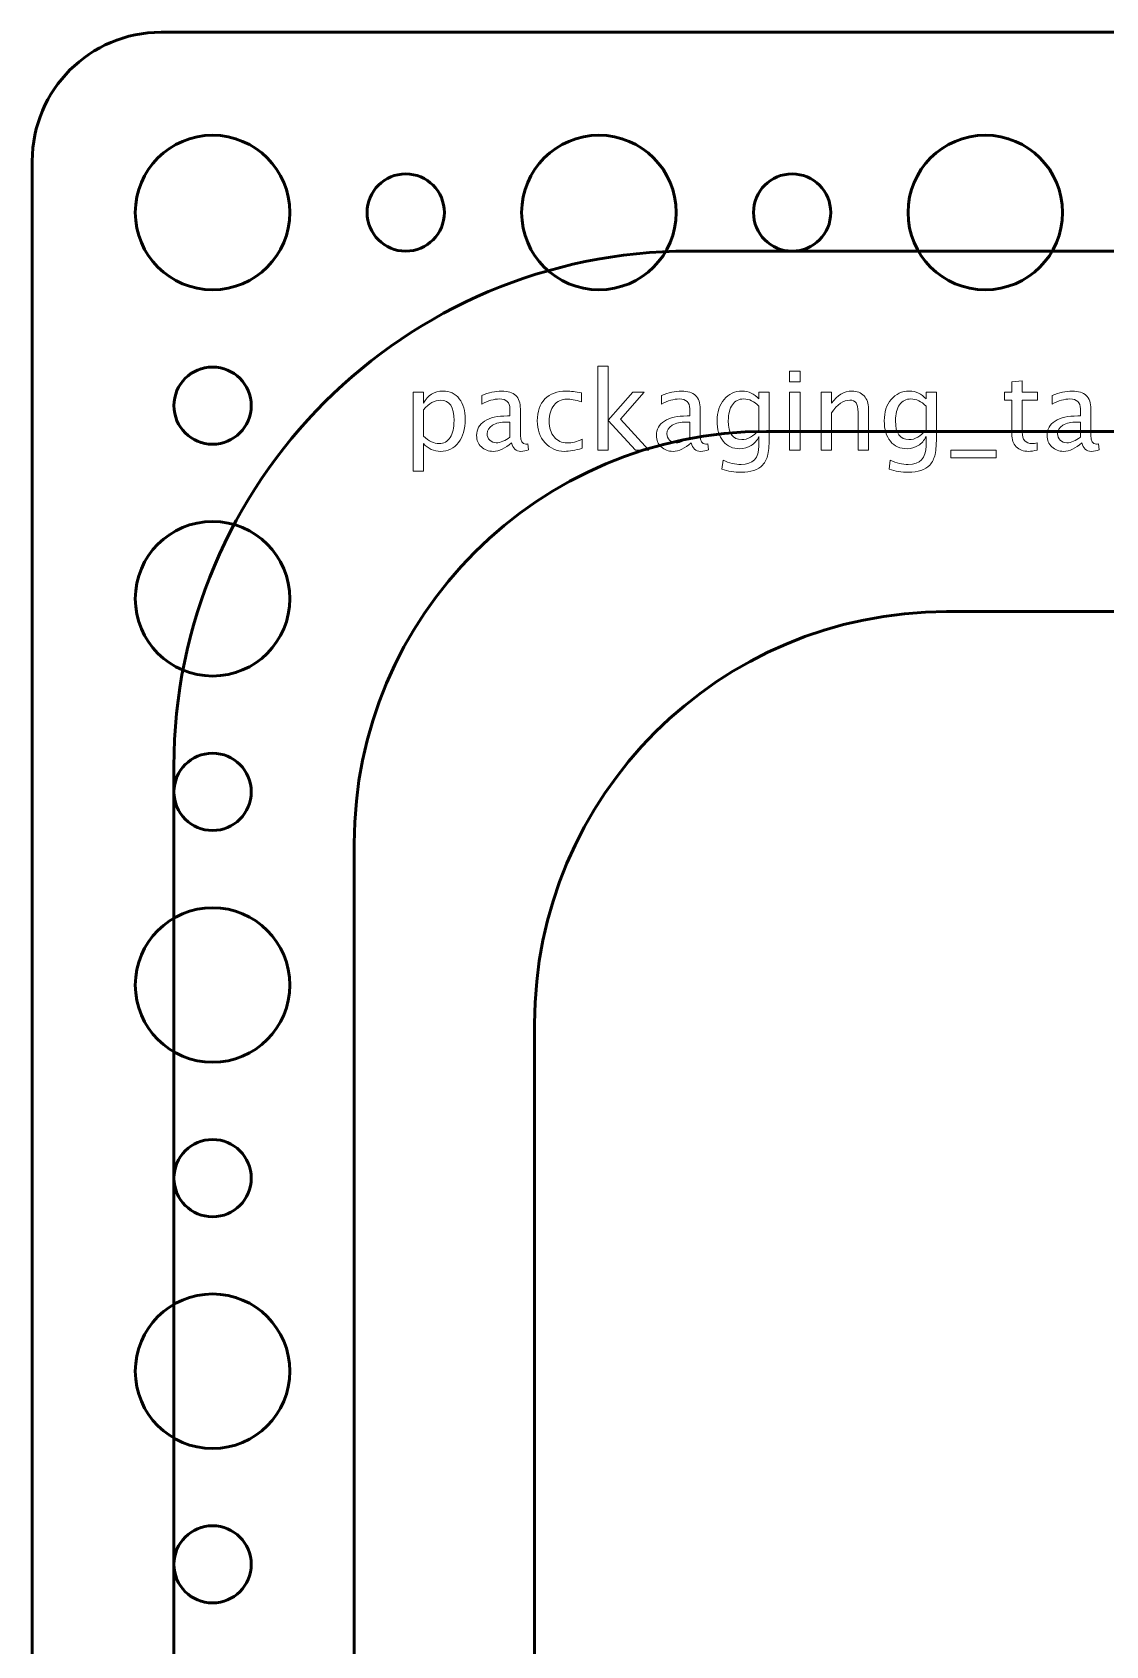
# Model space of a CAD drawing. Header units: centimetres. Extents: x -42 to 63, y -49 to 29.
# Drawn here: x 15.05 to 19.22, y -22.07 to -15.8 of the extents above; entities that cross this region are included whole.
import ezdxf

# ---------------------------------------------------------------- set-up
doc = ezdxf.new("R2010")
doc.units = ezdxf.units.CM
doc.header["$MEASUREMENT"] = 0
doc.layers.add('Layer 1', color=7, linetype='Continuous')

msp = doc.modelspace()

# ---------------------------------------------------------------- linework, layer by layer
at = {"layer": 'Layer 1', "lineweight": 53}
for centre, major_axis in [((15.75001, -16.50001), (0, 0.30001)), ((17.25001, -16.50001), (0, 0.30001)), ((18.75001, -16.50001), (0, 0.30001)), ((16.5, -16.5), (0, 0.15)), ((18, -16.5), (0, 0.15)), ((15.75, -17.25), (0, 0.15)), ((15.75001, -18.00001), (0, 0.30001)), ((15.75, -18.75), (0, 0.15)), ((15.75001, -19.50001), (0, 0.30001)), ((15.75, -20.25), (0, 0.15)), ((15.75001, -21.00001), (0, 0.30001)), ((15.75, -21.75), (0, 0.15))]:
    msp.add_ellipse(centre, major_axis=major_axis, ratio=1, dxfattribs=at)
msp.add_open_spline([(15.05, -28.7), (15.05, -28.7), (15.05, -16.3), (15.05, -16.3), (15.05, -16.3), (15.05, -16.02386), (15.27386, -15.8), (15.55, -15.8), (15.55, -15.8), (15.55, -15.8), (32.45, -15.8), (32.45, -15.8), (32.45, -15.8), (32.72614, -15.8), (32.95, -16.02386), (32.95, -16.3), (32.95, -16.3), (32.95, -16.3), (32.95, -28.7), (32.95, -28.7), (32.95, -28.7), (32.95, -28.97614), (32.72614, -29.2), (32.45, -29.2), (32.45, -29.2), (32.45, -29.2), (15.55, -29.2), (15.55, -29.2), (15.55, -29.2), (15.27386, -29.2), (15.05, -28.97614), (15.05, -28.7)], degree=3, knots=[0, 0, 0, 0, 0.1111111, 0.1111111, 0.1111111, 0.1111111, 0.2222222, 0.2222222, 0.2222222, 0.2222222, 0.3333333, 0.3333333, 0.3333333, 0.3333333, 0.4444444, 0.4444444, 0.4444444, 0.4444444, 0.5555556, 0.5555556, 0.5555556, 0.5555556, 0.6666667, 0.6666667, 0.6666667, 0.6666667, 0.7777778, 0.7777778, 0.7777778, 0.7777778, 1, 1, 1, 1], dxfattribs=at)
at = {"layer": 'Layer 1', "color": 5, "lineweight": 53}
for points in [[(15.6, -26.35), (15.6, -26.35), (15.6, -18.65), (15.6, -18.65), (15.6, -18.65), (15.6, -17.54544), (16.49543, -16.65), (17.6, -16.65), (17.6, -16.65), (17.6, -16.65), (30.4, -16.65), (30.4, -16.65), (30.4, -16.65), (31.50457, -16.65), (32.4, -17.54544), (32.4, -18.65), (32.4, -18.65), (32.4, -18.65), (32.4, -26.35), (32.4, -26.35), (32.4, -26.35), (32.4, -27.45456), (31.50457, -28.35), (30.4, -28.35), (30.4, -28.35), (30.4, -28.35), (17.6, -28.35), (17.6, -28.35), (17.6, -28.35), (16.49543, -28.35), (15.6, -27.45456), (15.6, -26.35)], [(17, -25.35), (17, -25.35), (17, -19.65), (17, -19.65), (17, -19.65), (17, -18.76635), (17.71635, -18.05), (18.6, -18.05), (18.6, -18.05), (18.6, -18.05), (29.4, -18.05), (29.4, -18.05), (29.4, -18.05), (30.28365, -18.05), (31, -18.76635), (31, -19.65), (31, -19.65), (31, -19.65), (31, -25.35), (31, -25.35), (31, -25.35), (31, -26.23365), (30.28365, -26.95), (29.4, -26.95), (29.4, -26.95), (29.4, -26.95), (18.6, -26.95), (18.6, -26.95), (18.6, -26.95), (17.71635, -26.95), (17, -26.23365), (17, -25.35)]]:
    msp.add_open_spline(points, degree=3, knots=[0, 0, 0, 0, 0.1111111, 0.1111111, 0.1111111, 0.1111111, 0.2222222, 0.2222222, 0.2222222, 0.2222222, 0.3333333, 0.3333333, 0.3333333, 0.3333333, 0.4444444, 0.4444444, 0.4444444, 0.4444444, 0.5555556, 0.5555556, 0.5555556, 0.5555556, 0.6666667, 0.6666667, 0.6666667, 0.6666667, 0.7777778, 0.7777778, 0.7777778, 0.7777778, 1, 1, 1, 1], dxfattribs=at)
at = {"layer": 'Layer 1', "color": 5, "lineweight": 9}
for points, knots in [([(17.2453, -17.42256), (17.2453, -17.42256), (17.2453, -17.09617), (17.2453, -17.09617), (17.2453, -17.09617), (17.2453, -17.09617), (17.28594, -17.09617), (17.28594, -17.09617), (17.28594, -17.09617), (17.28594, -17.09617), (17.28594, -17.30706), (17.28594, -17.30706), (17.28594, -17.30706), (17.28594, -17.30706), (17.38119, -17.1982), (17.38119, -17.1982), (17.38119, -17.1982), (17.38119, -17.1982), (17.42507, -17.1982), (17.42507, -17.1982), (17.42507, -17.1982), (17.42507, -17.1982), (17.33406, -17.3029), (17.33406, -17.3029), (17.33406, -17.3029), (17.33406, -17.3029), (17.44412, -17.42256), (17.44412, -17.42256), (17.44412, -17.42256), (17.44412, -17.42256), (17.39177, -17.42256), (17.39177, -17.42256), (17.39177, -17.42256), (17.39177, -17.42256), (17.28594, -17.30748), (17.28594, -17.30748), (17.28594, -17.30748), (17.28594, -17.30748), (17.28594, -17.42256), (17.28594, -17.42256), (17.28594, -17.42256), (17.28594, -17.42256), (17.2453, -17.42256), (17.2453, -17.42256)], [0, 0, 0, 0, 0.0833333, 0.0833333, 0.0833333, 0.0833333, 0.1666667, 0.1666667, 0.1666667, 0.1666667, 0.25, 0.25, 0.25, 0.25, 0.3333333, 0.3333333, 0.3333333, 0.3333333, 0.4166667, 0.4166667, 0.4166667, 0.4166667, 0.5, 0.5, 0.5, 0.5, 0.5833333, 0.5833333, 0.5833333, 0.5833333, 0.6666667, 0.6666667, 0.6666667, 0.6666667, 0.75, 0.75, 0.75, 0.75, 0.8333333, 0.8333333, 0.8333333, 0.8333333, 1, 1, 1, 1]), ([(17.99044, -17.15713), (17.99044, -17.15713), (17.99044, -17.11649), (17.99044, -17.11649), (17.99044, -17.11649), (17.99044, -17.11649), (18.03108, -17.11649), (18.03108, -17.11649), (18.03108, -17.11649), (18.03108, -17.11649), (18.03108, -17.15713), (18.03108, -17.15713), (18.03108, -17.15713), (18.03108, -17.15713), (17.99044, -17.15713), (17.99044, -17.15713)], [0, 0, 0, 0, 0.2, 0.2, 0.2, 0.2, 0.4, 0.4, 0.4, 0.4, 0.6, 0.6, 0.6, 0.6, 1, 1, 1, 1]), ([(18.95148, -17.42249), (18.93892, -17.42595), (18.92798, -17.42764), (18.91874, -17.42764), (18.91874, -17.42764), (18.898, -17.42764), (18.88184, -17.42171), (18.87027, -17.40986), (18.87027, -17.40986), (18.85863, -17.39801), (18.85284, -17.38157), (18.85284, -17.36047), (18.85284, -17.36047), (18.85284, -17.36047), (18.85284, -17.22867), (18.85284, -17.22867), (18.85284, -17.22867), (18.85284, -17.22867), (18.82476, -17.22867), (18.82476, -17.22867), (18.82476, -17.22867), (18.82476, -17.22867), (18.82476, -17.1982), (18.82476, -17.1982), (18.82476, -17.1982), (18.82476, -17.1982), (18.85284, -17.1982), (18.85284, -17.1982), (18.85284, -17.1982), (18.85284, -17.1982), (18.85284, -17.15763), (18.85284, -17.15763), (18.85284, -17.15763), (18.85284, -17.15763), (18.89348, -17.15375), (18.89348, -17.15375), (18.89348, -17.15375), (18.89348, -17.15375), (18.89348, -17.1982), (18.89348, -17.1982), (18.89348, -17.1982), (18.89348, -17.1982), (18.95233, -17.1982), (18.95233, -17.1982), (18.95233, -17.1982), (18.95233, -17.1982), (18.95233, -17.22867), (18.95233, -17.22867), (18.95233, -17.22867), (18.95233, -17.22867), (18.89348, -17.22867), (18.89348, -17.22867), (18.89348, -17.22867), (18.89348, -17.22867), (18.89348, -17.35313), (18.89348, -17.35313), (18.89348, -17.35313), (18.89348, -17.38248), (18.90625, -17.39716), (18.93172, -17.39716), (18.93172, -17.39716), (18.93716, -17.39716), (18.94372, -17.39624), (18.95148, -17.39448), (18.95148, -17.39448), (18.95148, -17.39448), (18.95148, -17.42249), (18.95148, -17.42249)], [0, 0, 0, 0, 0.0555556, 0.0555556, 0.0555556, 0.0555556, 0.1111111, 0.1111111, 0.1111111, 0.1111111, 0.1666667, 0.1666667, 0.1666667, 0.1666667, 0.2222222, 0.2222222, 0.2222222, 0.2222222, 0.2777778, 0.2777778, 0.2777778, 0.2777778, 0.3333333, 0.3333333, 0.3333333, 0.3333333, 0.3888889, 0.3888889, 0.3888889, 0.3888889, 0.4444444, 0.4444444, 0.4444444, 0.4444444, 0.5, 0.5, 0.5, 0.5, 0.5555556, 0.5555556, 0.5555556, 0.5555556, 0.6111111, 0.6111111, 0.6111111, 0.6111111, 0.6666667, 0.6666667, 0.6666667, 0.6666667, 0.7222222, 0.7222222, 0.7222222, 0.7222222, 0.7777778, 0.7777778, 0.7777778, 0.7777778, 0.8333333, 0.8333333, 0.8333333, 0.8333333, 0.8888889, 0.8888889, 0.8888889, 0.8888889, 1, 1, 1, 1]), ([(16.52831, -17.50426), (16.52831, -17.50426), (16.52831, -17.1982), (16.52831, -17.1982), (16.52831, -17.1982), (16.52831, -17.1982), (16.56895, -17.1982), (16.56895, -17.1982), (16.56895, -17.1982), (16.56895, -17.1982), (16.56895, -17.2406), (16.56895, -17.2406), (16.56895, -17.2406), (16.5856, -17.2092), (16.61065, -17.19354), (16.64402, -17.19354), (16.64402, -17.19354), (16.67104, -17.19354), (16.69228, -17.20335), (16.7078, -17.22303), (16.7078, -17.22303), (16.72332, -17.24272), (16.73108, -17.2696), (16.73108, -17.30367), (16.73108, -17.30367), (16.73108, -17.34079), (16.72227, -17.37077), (16.7047, -17.39349), (16.7047, -17.39349), (16.68713, -17.41628), (16.66399, -17.42764), (16.63534, -17.42764), (16.63534, -17.42764), (16.60874, -17.42764), (16.58659, -17.41748), (16.56895, -17.39709), (16.56895, -17.39709), (16.56895, -17.39709), (16.56895, -17.50426), (16.56895, -17.50426), (16.56895, -17.50426), (16.56895, -17.50426), (16.52831, -17.50426), (16.52831, -17.50426)], [0, 0, 0, 0, 0.0833333, 0.0833333, 0.0833333, 0.0833333, 0.1666667, 0.1666667, 0.1666667, 0.1666667, 0.25, 0.25, 0.25, 0.25, 0.3333333, 0.3333333, 0.3333333, 0.3333333, 0.4166667, 0.4166667, 0.4166667, 0.4166667, 0.5, 0.5, 0.5, 0.5, 0.5833333, 0.5833333, 0.5833333, 0.5833333, 0.6666667, 0.6666667, 0.6666667, 0.6666667, 0.75, 0.75, 0.75, 0.75, 0.8333333, 0.8333333, 0.8333333, 0.8333333, 1, 1, 1, 1]), ([(16.56895, -17.36908), (16.5899, -17.38778), (16.60987, -17.39716), (16.62885, -17.39716), (16.62885, -17.39716), (16.64755, -17.39716), (16.66201, -17.38933), (16.67217, -17.37374), (16.67217, -17.37374), (16.6824, -17.35814), (16.68748, -17.3362), (16.68748, -17.30784), (16.68748, -17.30784), (16.68748, -17.25534), (16.67013, -17.2291), (16.63541, -17.2291), (16.63541, -17.2291), (16.61269, -17.2291), (16.59054, -17.24137), (16.56895, -17.266), (16.56895, -17.266), (16.56895, -17.266), (16.56895, -17.36908), (16.56895, -17.36908)], [0, 0, 0, 0, 0.1428571, 0.1428571, 0.1428571, 0.1428571, 0.2857143, 0.2857143, 0.2857143, 0.2857143, 0.4285714, 0.4285714, 0.4285714, 0.4285714, 0.5714286, 0.5714286, 0.5714286, 0.5714286, 0.7142857, 0.7142857, 0.7142857, 0.7142857, 1, 1, 1, 1]), ([(16.91037, -17.39399), (16.88596, -17.41642), (16.86246, -17.42764), (16.83988, -17.42764), (16.83988, -17.42764), (16.82133, -17.42764), (16.80588, -17.42185), (16.79367, -17.41021), (16.79367, -17.41021), (16.78139, -17.39857), (16.77526, -17.3839), (16.77526, -17.36619), (16.77526, -17.36619), (16.77526, -17.3417), (16.78556, -17.32287), (16.80616, -17.30974), (16.80616, -17.30974), (16.82676, -17.29662), (16.85632, -17.29006), (16.89485, -17.29006), (16.89485, -17.29006), (16.89485, -17.29006), (16.90437, -17.29006), (16.90437, -17.29006), (16.90437, -17.29006), (16.90437, -17.29006), (16.90437, -17.26304), (16.90437, -17.26304), (16.90437, -17.26304), (16.90437, -17.237), (16.89083, -17.22402), (16.86366, -17.22402), (16.86366, -17.22402), (16.84264, -17.22402), (16.81964, -17.23065), (16.79473, -17.24391), (16.79473, -17.24391), (16.79473, -17.24391), (16.79473, -17.21047), (16.79473, -17.21047), (16.79473, -17.21047), (16.82211, -17.19918), (16.84793, -17.19354), (16.87213, -17.19354), (16.87213, -17.19354), (16.89703, -17.19354), (16.91545, -17.19918), (16.92723, -17.21054), (16.92723, -17.21054), (16.93909, -17.2219), (16.94501, -17.2394), (16.94501, -17.26304), (16.94501, -17.26304), (16.94501, -17.26304), (16.94501, -17.36442), (16.94501, -17.36442), (16.94501, -17.36442), (16.94501, -17.38764), (16.95214, -17.39928), (16.96646, -17.39928), (16.96646, -17.39928), (16.96822, -17.39928), (16.97083, -17.39899), (16.97429, -17.39843), (16.97429, -17.39843), (16.97429, -17.39843), (16.97718, -17.42101), (16.97718, -17.42101), (16.97718, -17.42101), (16.96794, -17.42545), (16.95778, -17.42764), (16.94663, -17.42764), (16.94663, -17.42764), (16.92766, -17.42764), (16.91559, -17.41642), (16.91037, -17.39399)], [0, 0, 0, 0, 0.05, 0.05, 0.05, 0.05, 0.1, 0.1, 0.1, 0.1, 0.15, 0.15, 0.15, 0.15, 0.2, 0.2, 0.2, 0.2, 0.25, 0.25, 0.25, 0.25, 0.3, 0.3, 0.3, 0.3, 0.35, 0.35, 0.35, 0.35, 0.4, 0.4, 0.4, 0.4, 0.45, 0.45, 0.45, 0.45, 0.5, 0.5, 0.5, 0.5, 0.55, 0.55, 0.55, 0.55, 0.6, 0.6, 0.6, 0.6, 0.65, 0.65, 0.65, 0.65, 0.7, 0.7, 0.7, 0.7, 0.75, 0.75, 0.75, 0.75, 0.8, 0.8, 0.8, 0.8, 0.85, 0.85, 0.85, 0.85, 0.9, 0.9, 0.9, 0.9, 1, 1, 1, 1]), ([(17.18427, -17.41579), (17.15795, -17.42369), (17.13523, -17.42764), (17.11611, -17.42764), (17.11611, -17.42764), (17.08577, -17.42764), (17.06065, -17.41642), (17.04069, -17.39406), (17.04069, -17.39406), (17.02072, -17.37162), (17.0107, -17.34333), (17.0107, -17.30925), (17.0107, -17.30925), (17.0107, -17.27284), (17.02058, -17.24441), (17.04033, -17.22409), (17.04033, -17.22409), (17.06009, -17.2037), (17.08768, -17.19354), (17.12309, -17.19354), (17.12309, -17.19354), (17.14052, -17.19354), (17.16014, -17.19594), (17.18173, -17.20074), (17.18173, -17.20074), (17.18173, -17.20074), (17.18173, -17.23502), (17.18173, -17.23502), (17.18173, -17.23502), (17.15879, -17.22825), (17.1401, -17.22486), (17.1257, -17.22486), (17.1257, -17.22486), (17.10482, -17.22486), (17.0881, -17.2327), (17.07561, -17.24829), (17.07561, -17.24829), (17.06312, -17.26388), (17.05684, -17.2847), (17.05684, -17.31066), (17.05684, -17.31066), (17.05684, -17.33585), (17.06333, -17.35617), (17.07625, -17.37176), (17.07625, -17.37176), (17.08916, -17.38728), (17.10602, -17.39504), (17.12697, -17.39504), (17.12697, -17.39504), (17.14553, -17.39504), (17.16458, -17.39025), (17.18427, -17.38065), (17.18427, -17.38065), (17.18427, -17.38065), (17.18427, -17.41579), (17.18427, -17.41579)], [0, 0, 0, 0, 0.0666667, 0.0666667, 0.0666667, 0.0666667, 0.1333333, 0.1333333, 0.1333333, 0.1333333, 0.2, 0.2, 0.2, 0.2, 0.2666667, 0.2666667, 0.2666667, 0.2666667, 0.3333333, 0.3333333, 0.3333333, 0.3333333, 0.4, 0.4, 0.4, 0.4, 0.4666667, 0.4666667, 0.4666667, 0.4666667, 0.5333333, 0.5333333, 0.5333333, 0.5333333, 0.6, 0.6, 0.6, 0.6, 0.6666667, 0.6666667, 0.6666667, 0.6666667, 0.7333333, 0.7333333, 0.7333333, 0.7333333, 0.8, 0.8, 0.8, 0.8, 0.8666667, 0.8666667, 0.8666667, 0.8666667, 1, 1, 1, 1]), ([(17.60838, -17.39399), (17.58397, -17.41642), (17.56047, -17.42764), (17.53789, -17.42764), (17.53789, -17.42764), (17.51934, -17.42764), (17.50389, -17.42185), (17.49168, -17.41021), (17.49168, -17.41021), (17.4794, -17.39857), (17.47327, -17.3839), (17.47327, -17.36619), (17.47327, -17.36619), (17.47327, -17.3417), (17.48357, -17.32287), (17.50417, -17.30974), (17.50417, -17.30974), (17.52477, -17.29662), (17.55433, -17.29006), (17.59286, -17.29006), (17.59286, -17.29006), (17.59286, -17.29006), (17.60238, -17.29006), (17.60238, -17.29006), (17.60238, -17.29006), (17.60238, -17.29006), (17.60238, -17.26304), (17.60238, -17.26304), (17.60238, -17.26304), (17.60238, -17.237), (17.58884, -17.22402), (17.56167, -17.22402), (17.56167, -17.22402), (17.54065, -17.22402), (17.51765, -17.23065), (17.49274, -17.24391), (17.49274, -17.24391), (17.49274, -17.24391), (17.49274, -17.21047), (17.49274, -17.21047), (17.49274, -17.21047), (17.52012, -17.19918), (17.54594, -17.19354), (17.57014, -17.19354), (17.57014, -17.19354), (17.59504, -17.19354), (17.61346, -17.19918), (17.62524, -17.21054), (17.62524, -17.21054), (17.6371, -17.2219), (17.64302, -17.2394), (17.64302, -17.26304), (17.64302, -17.26304), (17.64302, -17.26304), (17.64302, -17.36442), (17.64302, -17.36442), (17.64302, -17.36442), (17.64302, -17.38764), (17.65015, -17.39928), (17.66447, -17.39928), (17.66447, -17.39928), (17.66623, -17.39928), (17.66884, -17.39899), (17.6723, -17.39843), (17.6723, -17.39843), (17.6723, -17.39843), (17.67519, -17.42101), (17.67519, -17.42101), (17.67519, -17.42101), (17.66595, -17.42545), (17.65579, -17.42764), (17.64464, -17.42764), (17.64464, -17.42764), (17.62567, -17.42764), (17.6136, -17.41642), (17.60838, -17.39399)], [0, 0, 0, 0, 0.05, 0.05, 0.05, 0.05, 0.1, 0.1, 0.1, 0.1, 0.15, 0.15, 0.15, 0.15, 0.2, 0.2, 0.2, 0.2, 0.25, 0.25, 0.25, 0.25, 0.3, 0.3, 0.3, 0.3, 0.35, 0.35, 0.35, 0.35, 0.4, 0.4, 0.4, 0.4, 0.45, 0.45, 0.45, 0.45, 0.5, 0.5, 0.5, 0.5, 0.55, 0.55, 0.55, 0.55, 0.6, 0.6, 0.6, 0.6, 0.65, 0.65, 0.65, 0.65, 0.7, 0.7, 0.7, 0.7, 0.75, 0.75, 0.75, 0.75, 0.8, 0.8, 0.8, 0.8, 0.85, 0.85, 0.85, 0.85, 0.9, 0.9, 0.9, 0.9, 1, 1, 1, 1]), ([(17.72734, -17.49707), (17.72734, -17.49707), (17.73213, -17.46193), (17.73213, -17.46193), (17.73213, -17.46193), (17.7557, -17.47294), (17.77905, -17.47844), (17.80212, -17.47844), (17.80212, -17.47844), (17.84791, -17.47844), (17.87085, -17.45417), (17.87085, -17.4057), (17.87085, -17.4057), (17.87085, -17.4057), (17.87085, -17.37042), (17.87085, -17.37042), (17.87085, -17.37042), (17.86379, -17.38531), (17.85377, -17.39681), (17.84072, -17.40506), (17.84072, -17.40506), (17.82767, -17.41332), (17.81313, -17.41748), (17.79712, -17.41748), (17.79712, -17.41748), (17.76995, -17.41748), (17.74843, -17.40774), (17.73256, -17.38827), (17.73256, -17.38827), (17.71668, -17.3688), (17.70871, -17.34241), (17.70871, -17.30911), (17.70871, -17.30911), (17.70871, -17.27503), (17.71774, -17.24723), (17.7358, -17.22571), (17.7358, -17.22571), (17.75394, -17.20426), (17.77729, -17.19354), (17.80601, -17.19354), (17.80601, -17.19354), (17.83112, -17.19354), (17.85278, -17.2037), (17.87085, -17.22409), (17.87085, -17.22409), (17.87085, -17.22409), (17.87085, -17.1982), (17.87085, -17.1982), (17.87085, -17.1982), (17.87085, -17.1982), (17.91148, -17.1982), (17.91148, -17.1982), (17.91148, -17.1982), (17.91148, -17.1982), (17.91148, -17.36132), (17.91148, -17.36132), (17.91148, -17.36132), (17.91148, -17.39638), (17.90965, -17.42235), (17.90598, -17.43921), (17.90598, -17.43921), (17.90238, -17.45607), (17.89547, -17.4699), (17.88545, -17.48063), (17.88545, -17.48063), (17.86767, -17.49946), (17.83987, -17.50892), (17.80212, -17.50892), (17.80212, -17.50892), (17.77623, -17.50892), (17.75133, -17.50497), (17.72734, -17.49707)], [0, 0, 0, 0, 0.0526316, 0.0526316, 0.0526316, 0.0526316, 0.1052632, 0.1052632, 0.1052632, 0.1052632, 0.1578947, 0.1578947, 0.1578947, 0.1578947, 0.2105263, 0.2105263, 0.2105263, 0.2105263, 0.2631579, 0.2631579, 0.2631579, 0.2631579, 0.3157895, 0.3157895, 0.3157895, 0.3157895, 0.3684211, 0.3684211, 0.3684211, 0.3684211, 0.4210526, 0.4210526, 0.4210526, 0.4210526, 0.4736842, 0.4736842, 0.4736842, 0.4736842, 0.5263158, 0.5263158, 0.5263158, 0.5263158, 0.5789474, 0.5789474, 0.5789474, 0.5789474, 0.6315789, 0.6315789, 0.6315789, 0.6315789, 0.6842105, 0.6842105, 0.6842105, 0.6842105, 0.7368421, 0.7368421, 0.7368421, 0.7368421, 0.7894737, 0.7894737, 0.7894737, 0.7894737, 0.8421053, 0.8421053, 0.8421053, 0.8421053, 0.8947368, 0.8947368, 0.8947368, 0.8947368, 1, 1, 1, 1]), ([(17.87085, -17.34495), (17.87085, -17.34495), (17.87085, -17.25189), (17.87085, -17.25189), (17.87085, -17.25189), (17.85292, -17.23333), (17.83338, -17.22402), (17.81228, -17.22402), (17.81228, -17.22402), (17.79352, -17.22402), (17.77884, -17.2315), (17.76826, -17.24653), (17.76826, -17.24653), (17.7576, -17.26148), (17.75231, -17.2823), (17.75231, -17.30883), (17.75231, -17.30883), (17.75231, -17.35758), (17.7696, -17.38192), (17.80424, -17.38192), (17.80424, -17.38192), (17.82781, -17.38192), (17.85003, -17.36957), (17.87085, -17.34495)], [0, 0, 0, 0, 0.1428571, 0.1428571, 0.1428571, 0.1428571, 0.2857143, 0.2857143, 0.2857143, 0.2857143, 0.4285714, 0.4285714, 0.4285714, 0.4285714, 0.5714286, 0.5714286, 0.5714286, 0.5714286, 0.7142857, 0.7142857, 0.7142857, 0.7142857, 1, 1, 1, 1]), ([(17.99044, -17.42256), (17.99044, -17.42256), (17.99044, -17.1982), (17.99044, -17.1982), (17.99044, -17.1982), (17.99044, -17.1982), (18.03108, -17.1982), (18.03108, -17.1982), (18.03108, -17.1982), (18.03108, -17.1982), (18.03108, -17.42256), (18.03108, -17.42256), (18.03108, -17.42256), (18.03108, -17.42256), (17.99044, -17.42256), (17.99044, -17.42256)], [0, 0, 0, 0, 0.2, 0.2, 0.2, 0.2, 0.4, 0.4, 0.4, 0.4, 0.6, 0.6, 0.6, 0.6, 1, 1, 1, 1]), ([(18.11278, -17.42256), (18.11278, -17.42256), (18.11278, -17.1982), (18.11278, -17.1982), (18.11278, -17.1982), (18.11278, -17.1982), (18.15342, -17.1982), (18.15342, -17.1982), (18.15342, -17.1982), (18.15342, -17.1982), (18.15342, -17.2406), (18.15342, -17.2406), (18.15342, -17.2406), (18.17494, -17.2092), (18.20133, -17.19354), (18.23251, -17.19354), (18.23251, -17.19354), (18.25213, -17.19354), (18.26772, -17.19968), (18.27922, -17.21202), (18.27922, -17.21202), (18.29072, -17.2243), (18.2965, -17.24088), (18.2965, -17.26162), (18.2965, -17.26162), (18.2965, -17.26162), (18.2965, -17.42256), (18.2965, -17.42256), (18.2965, -17.42256), (18.2965, -17.42256), (18.25587, -17.42256), (18.25587, -17.42256), (18.25587, -17.42256), (18.25587, -17.42256), (18.25587, -17.27489), (18.25587, -17.27489), (18.25587, -17.27489), (18.25587, -17.25824), (18.2534, -17.24638), (18.24853, -17.23933), (18.24853, -17.23933), (18.24359, -17.2322), (18.23547, -17.22867), (18.22412, -17.22867), (18.22412, -17.22867), (18.19914, -17.22867), (18.17557, -17.24497), (18.15342, -17.27757), (18.15342, -17.27757), (18.15342, -17.27757), (18.15342, -17.42256), (18.15342, -17.42256), (18.15342, -17.42256), (18.15342, -17.42256), (18.11278, -17.42256), (18.11278, -17.42256)], [0, 0, 0, 0, 0.0666667, 0.0666667, 0.0666667, 0.0666667, 0.1333333, 0.1333333, 0.1333333, 0.1333333, 0.2, 0.2, 0.2, 0.2, 0.2666667, 0.2666667, 0.2666667, 0.2666667, 0.3333333, 0.3333333, 0.3333333, 0.3333333, 0.4, 0.4, 0.4, 0.4, 0.4666667, 0.4666667, 0.4666667, 0.4666667, 0.5333333, 0.5333333, 0.5333333, 0.5333333, 0.6, 0.6, 0.6, 0.6, 0.6666667, 0.6666667, 0.6666667, 0.6666667, 0.7333333, 0.7333333, 0.7333333, 0.7333333, 0.8, 0.8, 0.8, 0.8, 0.8666667, 0.8666667, 0.8666667, 0.8666667, 1, 1, 1, 1]), ([(18.37638, -17.49707), (18.37638, -17.49707), (18.38117, -17.46193), (18.38117, -17.46193), (18.38117, -17.46193), (18.40474, -17.47294), (18.42809, -17.47844), (18.45116, -17.47844), (18.45116, -17.47844), (18.49695, -17.47844), (18.51989, -17.45417), (18.51989, -17.4057), (18.51989, -17.4057), (18.51989, -17.4057), (18.51989, -17.37042), (18.51989, -17.37042), (18.51989, -17.37042), (18.51283, -17.38531), (18.50281, -17.39681), (18.48976, -17.40506), (18.48976, -17.40506), (18.47671, -17.41332), (18.46217, -17.41748), (18.44616, -17.41748), (18.44616, -17.41748), (18.41899, -17.41748), (18.39747, -17.40774), (18.3816, -17.38827), (18.3816, -17.38827), (18.36572, -17.3688), (18.35775, -17.34241), (18.35775, -17.30911), (18.35775, -17.30911), (18.35775, -17.27503), (18.36678, -17.24723), (18.38484, -17.22571), (18.38484, -17.22571), (18.40298, -17.20426), (18.42633, -17.19354), (18.45505, -17.19354), (18.45505, -17.19354), (18.48016, -17.19354), (18.50182, -17.2037), (18.51989, -17.22409), (18.51989, -17.22409), (18.51989, -17.22409), (18.51989, -17.1982), (18.51989, -17.1982), (18.51989, -17.1982), (18.51989, -17.1982), (18.56052, -17.1982), (18.56052, -17.1982), (18.56052, -17.1982), (18.56052, -17.1982), (18.56052, -17.36132), (18.56052, -17.36132), (18.56052, -17.36132), (18.56052, -17.39638), (18.55869, -17.42235), (18.55502, -17.43921), (18.55502, -17.43921), (18.55142, -17.45607), (18.54451, -17.4699), (18.53449, -17.48063), (18.53449, -17.48063), (18.51671, -17.49946), (18.48891, -17.50892), (18.45116, -17.50892), (18.45116, -17.50892), (18.42527, -17.50892), (18.40037, -17.50497), (18.37638, -17.49707)], [0, 0, 0, 0, 0.0526316, 0.0526316, 0.0526316, 0.0526316, 0.1052632, 0.1052632, 0.1052632, 0.1052632, 0.1578947, 0.1578947, 0.1578947, 0.1578947, 0.2105263, 0.2105263, 0.2105263, 0.2105263, 0.2631579, 0.2631579, 0.2631579, 0.2631579, 0.3157895, 0.3157895, 0.3157895, 0.3157895, 0.3684211, 0.3684211, 0.3684211, 0.3684211, 0.4210526, 0.4210526, 0.4210526, 0.4210526, 0.4736842, 0.4736842, 0.4736842, 0.4736842, 0.5263158, 0.5263158, 0.5263158, 0.5263158, 0.5789474, 0.5789474, 0.5789474, 0.5789474, 0.6315789, 0.6315789, 0.6315789, 0.6315789, 0.6842105, 0.6842105, 0.6842105, 0.6842105, 0.7368421, 0.7368421, 0.7368421, 0.7368421, 0.7894737, 0.7894737, 0.7894737, 0.7894737, 0.8421053, 0.8421053, 0.8421053, 0.8421053, 0.8947368, 0.8947368, 0.8947368, 0.8947368, 1, 1, 1, 1]), ([(18.51989, -17.34495), (18.51989, -17.34495), (18.51989, -17.25189), (18.51989, -17.25189), (18.51989, -17.25189), (18.50196, -17.23333), (18.48242, -17.22402), (18.46132, -17.22402), (18.46132, -17.22402), (18.44256, -17.22402), (18.42788, -17.2315), (18.4173, -17.24653), (18.4173, -17.24653), (18.40664, -17.26148), (18.40135, -17.2823), (18.40135, -17.30883), (18.40135, -17.30883), (18.40135, -17.35758), (18.41864, -17.38192), (18.45328, -17.38192), (18.45328, -17.38192), (18.47685, -17.38192), (18.49907, -17.36957), (18.51989, -17.34495)], [0, 0, 0, 0, 0.1428571, 0.1428571, 0.1428571, 0.1428571, 0.2857143, 0.2857143, 0.2857143, 0.2857143, 0.4285714, 0.4285714, 0.4285714, 0.4285714, 0.5714286, 0.5714286, 0.5714286, 0.5714286, 0.7142857, 0.7142857, 0.7142857, 0.7142857, 1, 1, 1, 1]), ([(19.12512, -17.39399), (19.10071, -17.41642), (19.07721, -17.42764), (19.05463, -17.42764), (19.05463, -17.42764), (19.03608, -17.42764), (19.02063, -17.42185), (19.00842, -17.41021), (19.00842, -17.41021), (18.99614, -17.39857), (18.99001, -17.3839), (18.99001, -17.36619), (18.99001, -17.36619), (18.99001, -17.3417), (19.00031, -17.32287), (19.02091, -17.30974), (19.02091, -17.30974), (19.04151, -17.29662), (19.07107, -17.29006), (19.1096, -17.29006), (19.1096, -17.29006), (19.1096, -17.29006), (19.11912, -17.29006), (19.11912, -17.29006), (19.11912, -17.29006), (19.11912, -17.29006), (19.11912, -17.26304), (19.11912, -17.26304), (19.11912, -17.26304), (19.11912, -17.237), (19.10558, -17.22402), (19.07841, -17.22402), (19.07841, -17.22402), (19.05739, -17.22402), (19.03439, -17.23065), (19.00948, -17.24391), (19.00948, -17.24391), (19.00948, -17.24391), (19.00948, -17.21047), (19.00948, -17.21047), (19.00948, -17.21047), (19.03686, -17.19918), (19.06268, -17.19354), (19.08688, -17.19354), (19.08688, -17.19354), (19.11178, -17.19354), (19.1302, -17.19918), (19.14198, -17.21054), (19.14198, -17.21054), (19.15384, -17.2219), (19.15976, -17.2394), (19.15976, -17.26304), (19.15976, -17.26304), (19.15976, -17.26304), (19.15976, -17.36442), (19.15976, -17.36442), (19.15976, -17.36442), (19.15976, -17.38764), (19.16689, -17.39928), (19.18121, -17.39928), (19.18121, -17.39928), (19.18297, -17.39928), (19.18558, -17.39899), (19.18904, -17.39843), (19.18904, -17.39843), (19.18904, -17.39843), (19.19193, -17.42101), (19.19193, -17.42101), (19.19193, -17.42101), (19.18269, -17.42545), (19.17253, -17.42764), (19.16138, -17.42764), (19.16138, -17.42764), (19.14241, -17.42764), (19.13034, -17.41642), (19.12512, -17.39399)], [0, 0, 0, 0, 0.05, 0.05, 0.05, 0.05, 0.1, 0.1, 0.1, 0.1, 0.15, 0.15, 0.15, 0.15, 0.2, 0.2, 0.2, 0.2, 0.25, 0.25, 0.25, 0.25, 0.3, 0.3, 0.3, 0.3, 0.35, 0.35, 0.35, 0.35, 0.4, 0.4, 0.4, 0.4, 0.45, 0.45, 0.45, 0.45, 0.5, 0.5, 0.5, 0.5, 0.55, 0.55, 0.55, 0.55, 0.6, 0.6, 0.6, 0.6, 0.65, 0.65, 0.65, 0.65, 0.7, 0.7, 0.7, 0.7, 0.75, 0.75, 0.75, 0.75, 0.8, 0.8, 0.8, 0.8, 0.85, 0.85, 0.85, 0.85, 0.9, 0.9, 0.9, 0.9, 1, 1, 1, 1]), ([(16.90437, -17.37183), (16.90437, -17.37183), (16.90437, -17.31419), (16.90437, -17.31419), (16.90437, -17.31419), (16.90437, -17.31419), (16.89132, -17.31376), (16.89132, -17.31376), (16.89132, -17.31376), (16.86874, -17.31376), (16.85054, -17.31793), (16.83664, -17.32625), (16.83664, -17.32625), (16.82281, -17.33465), (16.8159, -17.34573), (16.8159, -17.35955), (16.8159, -17.35955), (16.8159, -17.36922), (16.81935, -17.3774), (16.8262, -17.38411), (16.8262, -17.38411), (16.83311, -17.39081), (16.84151, -17.3942), (16.85146, -17.3942), (16.85146, -17.3942), (16.86839, -17.3942), (16.88603, -17.38672), (16.90437, -17.37183)], [0, 0, 0, 0, 0.125, 0.125, 0.125, 0.125, 0.25, 0.25, 0.25, 0.25, 0.375, 0.375, 0.375, 0.375, 0.5, 0.5, 0.5, 0.5, 0.625, 0.625, 0.625, 0.625, 0.75, 0.75, 0.75, 0.75, 1, 1, 1, 1]), ([(17.60238, -17.37183), (17.60238, -17.37183), (17.60238, -17.31419), (17.60238, -17.31419), (17.60238, -17.31419), (17.60238, -17.31419), (17.58933, -17.31376), (17.58933, -17.31376), (17.58933, -17.31376), (17.56675, -17.31376), (17.54855, -17.31793), (17.53465, -17.32625), (17.53465, -17.32625), (17.52082, -17.33465), (17.51391, -17.34573), (17.51391, -17.35955), (17.51391, -17.35955), (17.51391, -17.36922), (17.51736, -17.3774), (17.52421, -17.38411), (17.52421, -17.38411), (17.53112, -17.39081), (17.53952, -17.3942), (17.54947, -17.3942), (17.54947, -17.3942), (17.5664, -17.3942), (17.58404, -17.38672), (17.60238, -17.37183)], [0, 0, 0, 0, 0.125, 0.125, 0.125, 0.125, 0.25, 0.25, 0.25, 0.25, 0.375, 0.375, 0.375, 0.375, 0.5, 0.5, 0.5, 0.5, 0.625, 0.625, 0.625, 0.625, 0.75, 0.75, 0.75, 0.75, 1, 1, 1, 1]), ([(19.11912, -17.37183), (19.11912, -17.37183), (19.11912, -17.31419), (19.11912, -17.31419), (19.11912, -17.31419), (19.11912, -17.31419), (19.10607, -17.31376), (19.10607, -17.31376), (19.10607, -17.31376), (19.08349, -17.31376), (19.06529, -17.31793), (19.05139, -17.32625), (19.05139, -17.32625), (19.03756, -17.33465), (19.03065, -17.34573), (19.03065, -17.35955), (19.03065, -17.35955), (19.03065, -17.36922), (19.0341, -17.3774), (19.04095, -17.38411), (19.04095, -17.38411), (19.04786, -17.39081), (19.05626, -17.3942), (19.06621, -17.3942), (19.06621, -17.3942), (19.08314, -17.3942), (19.10078, -17.38672), (19.11912, -17.37183)], [0, 0, 0, 0, 0.125, 0.125, 0.125, 0.125, 0.25, 0.25, 0.25, 0.25, 0.375, 0.375, 0.375, 0.375, 0.5, 0.5, 0.5, 0.5, 0.625, 0.625, 0.625, 0.625, 0.75, 0.75, 0.75, 0.75, 1, 1, 1, 1]), ([(18.61662, -17.45304), (18.61662, -17.45304), (18.61662, -17.42256), (18.61662, -17.42256), (18.61662, -17.42256), (18.61662, -17.42256), (18.79273, -17.42256), (18.79273, -17.42256), (18.79273, -17.42256), (18.79273, -17.42256), (18.79273, -17.45304), (18.79273, -17.45304), (18.79273, -17.45304), (18.79273, -17.45304), (18.61662, -17.45304), (18.61662, -17.45304)], [0, 0, 0, 0, 0.2, 0.2, 0.2, 0.2, 0.4, 0.4, 0.4, 0.4, 0.6, 0.6, 0.6, 0.6, 1, 1, 1, 1])]:
    msp.add_open_spline(points, degree=3, knots=knots, dxfattribs=at)
at = {"layer": 'Layer 1', "color": 1, "lineweight": 53}
msp.add_open_spline([(16.3, -26.05), (16.3, -26.05), (16.3, -18.95), (16.3, -18.95), (16.3, -18.95), (16.3, -18.06635), (17.01635, -17.35), (17.9, -17.35), (17.9, -17.35), (17.9, -17.35), (30.1, -17.35), (30.1, -17.35), (30.1, -17.35), (30.98365, -17.35), (31.7, -18.06635), (31.7, -18.95), (31.7, -18.95), (31.7, -18.95), (31.7, -26.05), (31.7, -26.05), (31.7, -26.05), (31.7, -26.93365), (30.98365, -27.65), (30.1, -27.65), (30.1, -27.65), (30.1, -27.65), (17.9, -27.65), (17.9, -27.65), (17.9, -27.65), (17.01635, -27.65), (16.3, -26.93365), (16.3, -26.05)], degree=3, knots=[0, 0, 0, 0, 0.1111111, 0.1111111, 0.1111111, 0.1111111, 0.2222222, 0.2222222, 0.2222222, 0.2222222, 0.3333333, 0.3333333, 0.3333333, 0.3333333, 0.4444444, 0.4444444, 0.4444444, 0.4444444, 0.5555556, 0.5555556, 0.5555556, 0.5555556, 0.6666667, 0.6666667, 0.6666667, 0.6666667, 0.7777778, 0.7777778, 0.7777778, 0.7777778, 1, 1, 1, 1], dxfattribs=at)

doc.saveas('drawing.dxf')
